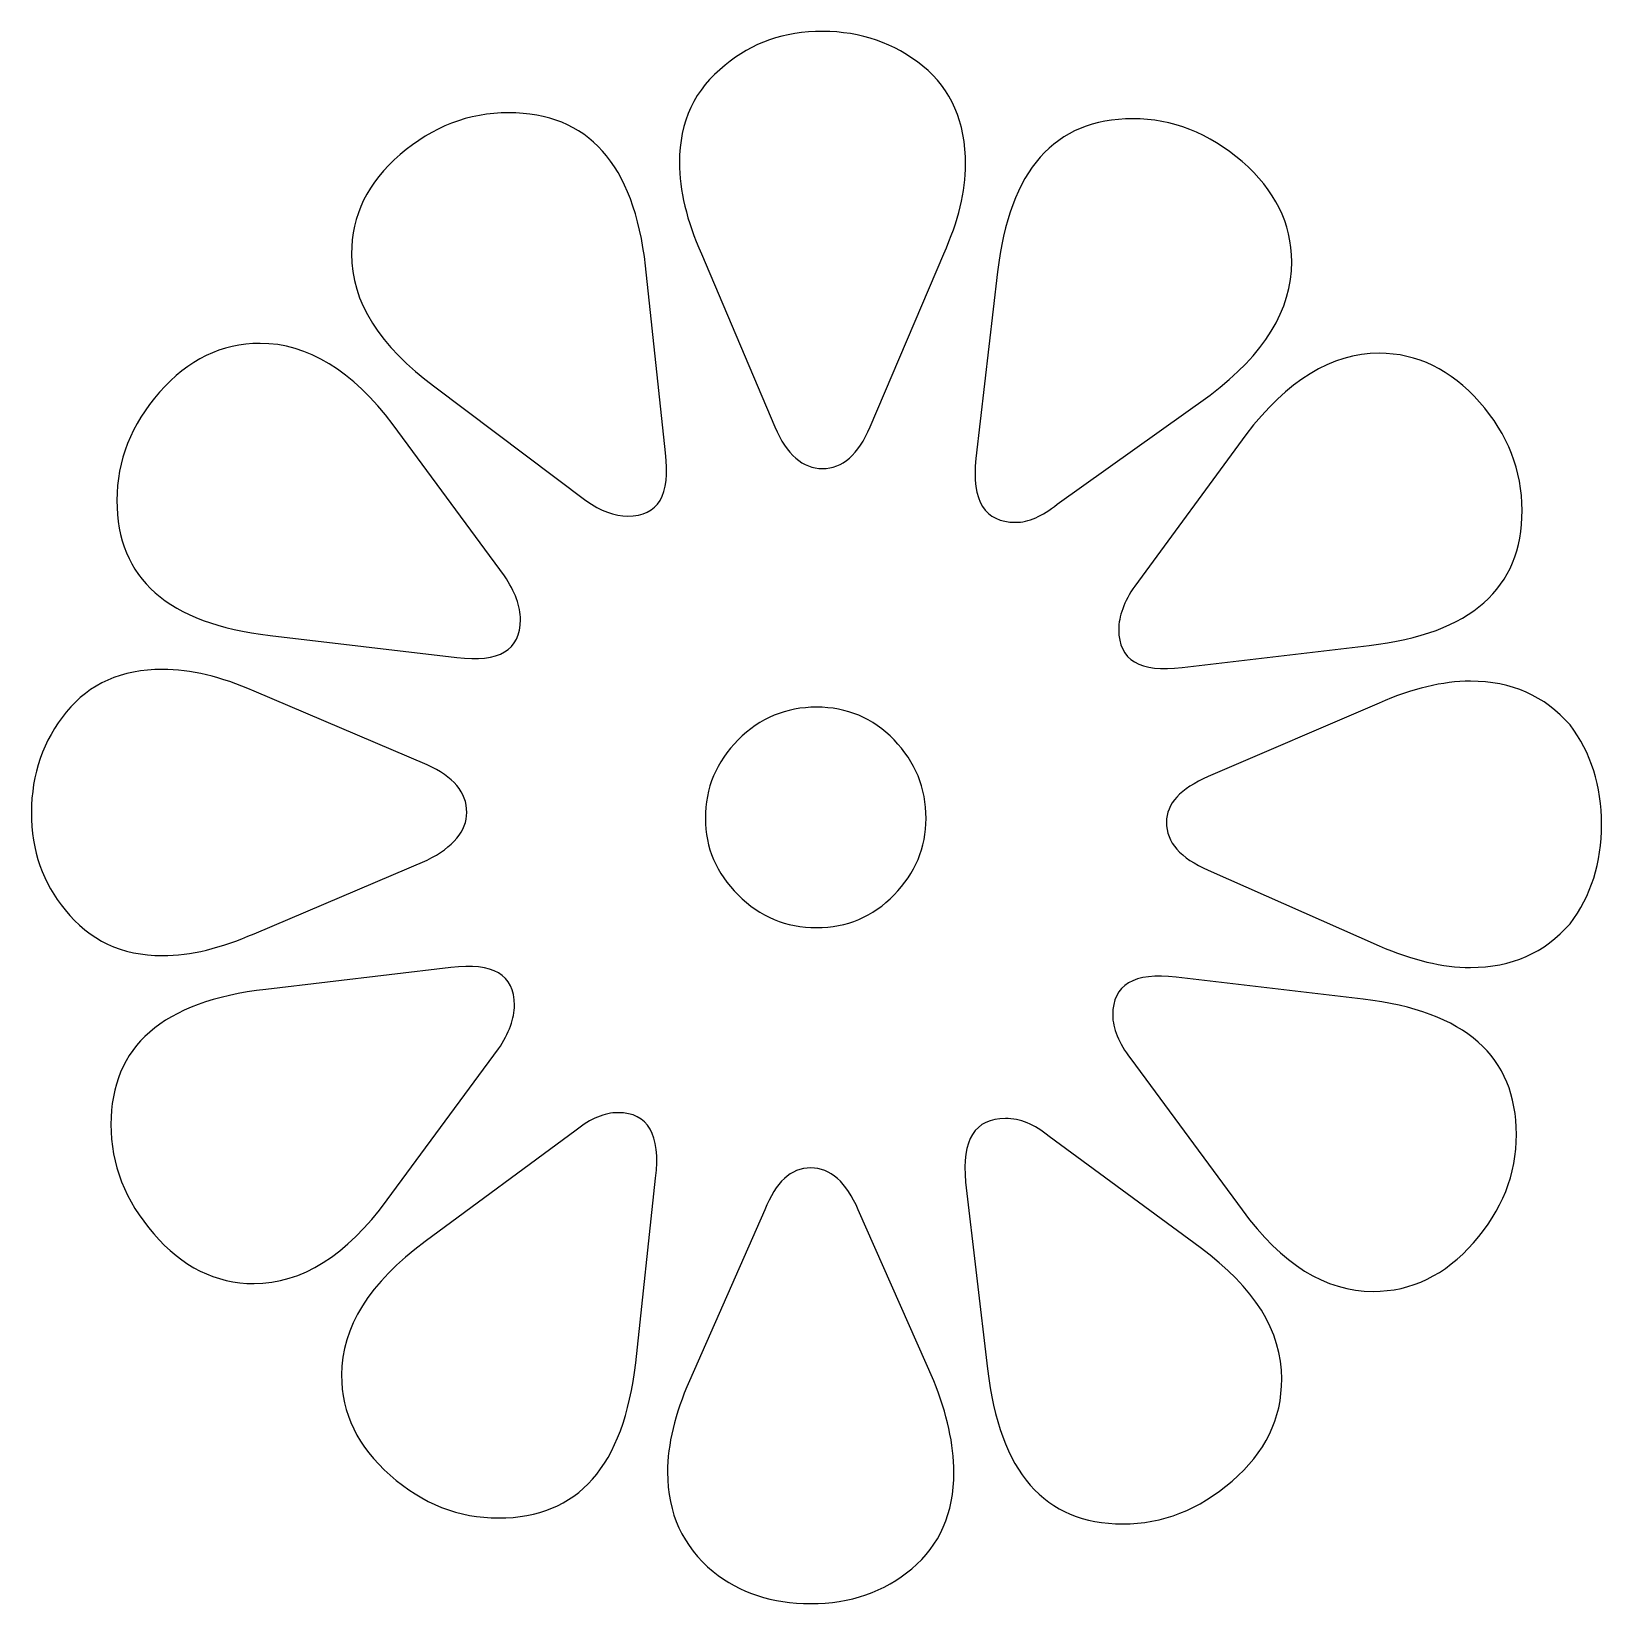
# Model space of a CAD drawing. Header units: centimetres. Extents: x -9 to 9, y -9 to 9.
import ezdxf

# ---------------------------------------------------------------- set-up
doc = ezdxf.new("R2010")
doc.units = ezdxf.units.CM
doc.header["$MEASUREMENT"] = 0
doc.layers.add('Camada 1', color=7, linetype='Continuous')

msp = doc.modelspace()

# ---------------------------------------------------------------- linework, layer by layer
at = {"layer": 'Camada 1'}
for points, knots in [([(-1.56801, 7.49313), (-1.56801, 7.96083), (-1.39338, 8.33411), (-1.04408, 8.60695), (-1.04408, 8.60695), (-0.74204, 8.86328), (-0.37101, 8.99221), (0.0697, 8.99221), (0.0697, 8.99221), (0.50896, 8.99221), (0.89046, 8.85878), (1.21725, 8.59568), (1.21725, 8.59568), (1.54406, 8.32959), (1.70594, 7.9556), (1.70594, 7.46988), (1.70594, 7.46988), (1.70594, 7.16632), (1.625, 6.8253), (1.45562, 6.44753), (1.45562, 6.44753), (1.45562, 6.44753), (0.61462, 4.4695), (0.61462, 4.4695), (0.61462, 4.4695), (0.47823, 4.1502), (0.29611, 3.99203), (0.06971, 3.99203), (0.06971, 3.99203), (-0.15815, 3.99203), (-0.33952, 4.1502), (-0.47668, 4.4695), (-0.47668, 4.4695), (-0.47668, 4.4695), (-1.31692, 6.44753), (-1.31692, 6.44753), (-1.31692, 6.44753), (-1.48406, 6.8253), (-1.56801, 7.17457), (-1.56801, 7.49313)], [0, 0, 0, 0, 0.09090909, 0.09090909, 0.09090909, 0.09090909, 0.18181818, 0.18181818, 0.18181818, 0.18181818, 0.27272727, 0.27272727, 0.27272727, 0.27272727, 0.36363636, 0.36363636, 0.36363636, 0.36363636, 0.45454545, 0.45454545, 0.45454545, 0.45454545, 0.54545455, 0.54545455, 0.54545455, 0.54545455, 0.63636364, 0.63636364, 0.63636364, 0.63636364, 0.72727273, 0.72727273, 0.72727273, 0.72727273, 0.81818182, 0.81818182, 0.81818182, 0.81818182, 1, 1, 1, 1]), ([(-5.31872, 6.44753), (-5.31872, 6.88674), (-5.13356, 7.26528), (-4.7618, 7.58381), (-4.7618, 7.58381), (-4.39003, 7.90311), (-3.97853, 8.06202), (-3.52281, 8.06202), (-3.52281, 8.06202), (-2.61288, 8.06202), (-2.08969, 7.47814), (-1.95478, 6.30961), (-1.95478, 6.30961), (-1.95478, 6.30961), (-1.72692, 4.17344), (-1.72692, 4.17344), (-1.72692, 4.17344), (-1.66771, 3.68624), (-1.80936, 3.4479), (-2.15938, 3.4479), (-2.15938, 3.4479), (-2.3108, 3.4479), (-2.46894, 3.50561), (-2.63685, 3.62779), (-2.63685, 3.62779), (-2.63685, 3.62779), (-4.36379, 4.92523), (-4.36379, 4.92523), (-4.36379, 4.92523), (-5.00016, 5.39218), (-5.31872, 5.90111), (-5.31872, 6.44753)], [0, 0, 0, 0, 0.11111111, 0.11111111, 0.11111111, 0.11111111, 0.22222222, 0.22222222, 0.22222222, 0.22222222, 0.33333333, 0.33333333, 0.33333333, 0.33333333, 0.44444444, 0.44444444, 0.44444444, 0.44444444, 0.55555556, 0.55555556, 0.55555556, 0.55555556, 0.66666667, 0.66666667, 0.66666667, 0.66666667, 0.77777778, 0.77777778, 0.77777778, 0.77777778, 1, 1, 1, 1]), ([(2.07173, 6.24139), (2.20667, 7.40841), (2.72234, 7.99306), (3.61576, 7.99306), (3.61576, 7.99306), (4.0715, 7.99306), (4.48822, 7.82965), (4.8675, 7.50361), (4.8675, 7.50361), (5.24527, 7.17756), (5.43569, 6.79606), (5.43569, 6.35683), (5.43569, 6.35683), (5.43569, 5.80819), (5.12385, 5.30075), (4.50325, 4.83304), (4.50325, 4.83304), (4.50325, 4.83304), (2.75232, 3.5828), (2.75232, 3.5828), (2.75232, 3.5828), (2.58442, 3.44789), (2.42551, 3.37669), (2.27562, 3.37669), (2.27562, 3.37669), (1.92481, 3.37669), (1.77492, 3.62103), (1.82138, 4.10525), (1.82138, 4.10525), (1.82138, 4.10525), (2.07173, 6.24139), (2.07173, 6.24139)], [0, 0, 0, 0, 0.11111111, 0.11111111, 0.11111111, 0.11111111, 0.22222222, 0.22222222, 0.22222222, 0.22222222, 0.33333333, 0.33333333, 0.33333333, 0.33333333, 0.44444444, 0.44444444, 0.44444444, 0.44444444, 0.55555556, 0.55555556, 0.55555556, 0.55555556, 0.66666667, 0.66666667, 0.66666667, 0.66666667, 0.77777778, 0.77777778, 0.77777778, 0.77777778, 1, 1, 1, 1]), ([(-8.00205, 3.62778), (-8.00205, 4.08199), (-7.84015, 4.49575), (-7.51336, 4.86677), (-7.51336, 4.86677), (-7.18655, 5.23629), (-6.80504, 5.42367), (-6.36433, 5.42367), (-6.36433, 5.42367), (-5.82019, 5.42367), (-5.31124, 5.11186), (-4.84128, 4.49199), (-4.84128, 4.49199), (-4.84128, 4.49199), (-3.56855, 2.76431), (-3.56855, 2.76431), (-3.56855, 2.76431), (-3.44637, 2.58217), (-3.38641, 2.41501), (-3.38641, 2.26361), (-3.38641, 2.26361), (-3.38641, 1.91507), (-3.62776, 1.77117), (-4.11497, 1.83035), (-4.11497, 1.83035), (-4.11497, 1.83035), (-6.25037, 2.08221), (-6.25037, 2.08221), (-6.25037, 2.08221), (-7.41893, 2.21787), (-8.00205, 2.7328), (-8.00205, 3.62778)], [0, 0, 0, 0, 0.11111111, 0.11111111, 0.11111111, 0.11111111, 0.22222222, 0.22222222, 0.22222222, 0.22222222, 0.33333333, 0.33333333, 0.33333333, 0.33333333, 0.44444444, 0.44444444, 0.44444444, 0.44444444, 0.55555556, 0.55555556, 0.55555556, 0.55555556, 0.66666667, 0.66666667, 0.66666667, 0.66666667, 0.77777778, 0.77777778, 0.77777778, 0.77777778, 1, 1, 1, 1]), ([(4.91097, 4.37732), (5.38169, 4.99869), (5.89138, 5.31051), (6.43402, 5.31051), (6.43402, 5.31051), (6.87476, 5.31051), (7.25552, 5.12385), (7.58382, 4.75285), (7.58382, 4.75285), (7.9091, 4.38182), (8.07102, 3.96807), (8.07102, 3.51309), (8.07102, 3.51309), (8.07102, 2.62041), (7.48936, 2.10323), (6.32009, 1.96755), (6.32009, 1.96755), (6.32009, 1.96755), (4.1839, 1.71723), (4.1839, 1.71723), (4.1839, 1.71723), (3.69823, 1.65577), (3.45685, 1.80042), (3.45685, 2.15046), (3.45685, 2.15046), (3.45685, 2.30111), (3.51834, 2.46902), (3.63973, 2.64817), (3.63973, 2.64817), (3.63973, 2.64817), (4.91097, 4.37732), (4.91097, 4.37732)], [0, 0, 0, 0, 0.11111111, 0.11111111, 0.11111111, 0.11111111, 0.22222222, 0.22222222, 0.22222222, 0.22222222, 0.33333333, 0.33333333, 0.33333333, 0.33333333, 0.44444444, 0.44444444, 0.44444444, 0.44444444, 0.55555556, 0.55555556, 0.55555556, 0.55555556, 0.66666667, 0.66666667, 0.66666667, 0.66666667, 0.77777778, 0.77777778, 0.77777778, 0.77777778, 1, 1, 1, 1]), ([(-7.47963, -1.57924), (-7.9481, -1.57924), (-8.32063, -1.40385), (-8.59345, -1.05608), (-8.59345, -1.05608), (-8.8498, -0.7525), (-8.97947, -0.38227), (-8.97947, 0.05847), (-8.97947, 0.05847), (-8.97947, 0.4962), (-8.84678, 0.88072), (-8.58072, 1.20602), (-8.58072, 1.20602), (-8.31537, 1.53207), (-7.9481, 1.69473), (-7.47963, 1.69473), (-7.47963, 1.69473), (-7.15885, 1.69473), (-6.8118, 1.61078), (-6.43331, 1.44512), (-6.43331, 1.44512), (-6.43331, 1.44512), (-4.45452, 0.6034), (-4.45452, 0.6034), (-4.45452, 0.6034), (-4.15245, 0.46772), (-4.00028, 0.28558), (-4.00028, 0.05846), (-4.00028, 0.05846), (-4.00028, -0.1544), (-4.15242, -0.3358), (-4.45452, -0.48793), (-4.45452, -0.48793), (-4.45452, -0.48793), (-6.4333, -1.32892), (-6.4333, -1.32892), (-6.4333, -1.32892), (-6.81179, -1.49529), (-7.15884, -1.57924), (-7.47963, -1.57924)], [0, 0, 0, 0, 0.09090909, 0.09090909, 0.09090909, 0.09090909, 0.18181818, 0.18181818, 0.18181818, 0.18181818, 0.27272727, 0.27272727, 0.27272727, 0.27272727, 0.36363636, 0.36363636, 0.36363636, 0.36363636, 0.45454545, 0.45454545, 0.45454545, 0.45454545, 0.54545455, 0.54545455, 0.54545455, 0.54545455, 0.63636364, 0.63636364, 0.63636364, 0.63636364, 0.72727273, 0.72727273, 0.72727273, 0.72727273, 0.81818182, 0.81818182, 0.81818182, 0.81818182, 1, 1, 1, 1]), ([(4.00252, -0.05472), (4.00252, 0.15591), (4.16146, 0.33128), (4.48075, 0.46773), (4.48075, 0.46773), (4.48075, 0.46773), (6.43401, 1.30871), (6.43401, 1.30871), (6.43401, 1.30871), (6.81477, 1.47587), (7.16257, 1.55906), (7.48036, 1.55906), (7.48036, 1.55906), (7.95108, 1.55906), (8.32883, 1.39116), (8.61968, 1.05836), (8.61968, 1.05836), (8.85952, 0.73983), (8.97946, 0.36055), (8.97946, -0.07869), (8.97946, -0.07869), (8.97946, -0.51867), (8.85955, -0.89721), (8.61968, -1.21497), (8.61968, -1.21497), (8.32885, -1.54776), (7.95108, -1.71567), (7.48036, -1.71567), (7.48036, -1.71567), (7.16257, -1.71567), (6.81477, -1.63172), (6.43401, -1.46683), (6.43401, -1.46683), (6.43401, -1.46683), (4.48075, -0.60191), (4.48075, -0.60191), (4.48075, -0.60191), (4.16146, -0.46548), (4.00252, -0.28257), (4.00252, -0.05472)], [0, 0, 0, 0, 0.09090909, 0.09090909, 0.09090909, 0.09090909, 0.18181818, 0.18181818, 0.18181818, 0.18181818, 0.27272727, 0.27272727, 0.27272727, 0.27272727, 0.36363636, 0.36363636, 0.36363636, 0.36363636, 0.45454545, 0.45454545, 0.45454545, 0.45454545, 0.54545455, 0.54545455, 0.54545455, 0.54545455, 0.63636364, 0.63636364, 0.63636364, 0.63636364, 0.72727273, 0.72727273, 0.72727273, 0.72727273, 0.81818182, 0.81818182, 0.81818182, 0.81818182, 1, 1, 1, 1]), ([(-0.89645, 0.88821), (-0.64684, 1.13782), (-0.34704, 1.26223), (0.00075, 1.26223), (0.00075, 1.26223), (0.35, 1.26223), (0.64461, 1.13782), (0.88747, 0.88821), (0.88747, 0.88821), (1.13028, 0.63635), (1.2532, 0.33806), (1.2532, -0.0105), (1.2532, -0.0105), (1.2532, -0.34403), (1.13027, -0.63558), (0.88747, -0.88521), (0.88747, -0.88521), (0.64461, -1.13479), (0.35002, -1.25994), (0.00075, -1.25994), (0.00075, -1.25994), (-0.34704, -1.25994), (-0.64684, -1.13479), (-0.89645, -0.88521), (-0.89645, -0.88521), (-1.1468, -0.63558), (-1.27123, -0.34403), (-1.27123, -0.0105), (-1.27123, -0.0105), (-1.27123, 0.33806), (-1.14677, 0.63635), (-0.89645, 0.88821)], [0, 0, 0, 0, 0.11111111, 0.11111111, 0.11111111, 0.11111111, 0.22222222, 0.22222222, 0.22222222, 0.22222222, 0.33333333, 0.33333333, 0.33333333, 0.33333333, 0.44444444, 0.44444444, 0.44444444, 0.44444444, 0.55555556, 0.55555556, 0.55555556, 0.55555556, 0.66666667, 0.66666667, 0.66666667, 0.66666667, 0.77777778, 0.77777778, 0.77777778, 0.77777778, 1, 1, 1, 1]), ([(-4.18318, -1.71569), (-3.69823, -1.65571), (-3.45462, -1.79964), (-3.45462, -2.14741), (-3.45462, -2.14741), (-3.45462, -2.29735), (-3.51608, -2.46523), (-3.63676, -2.64813), (-3.63676, -2.64813), (-3.63676, -2.64813), (-4.90949, -4.37507), (-4.90949, -4.37507), (-4.90949, -4.37507), (-5.3787, -5.01068), (-5.88689, -5.33146), (-6.4333, -5.33146), (-6.4333, -5.33146), (-6.87251, -5.33146), (-7.25552, -5.13958), (-7.58085, -4.76181), (-7.58085, -4.76181), (-7.90764, -4.38406), (-8.0703, -3.96735), (-8.0703, -3.5116), (-8.0703, -3.5116), (-8.0703, -2.61813), (-7.47964, -2.10246), (-6.29688, -1.96604), (-6.29688, -1.96604), (-6.29688, -1.96604), (-4.18318, -1.71569), (-4.18318, -1.71569)], [0, 0, 0, 0, 0.11111111, 0.11111111, 0.11111111, 0.11111111, 0.22222222, 0.22222222, 0.22222222, 0.22222222, 0.33333333, 0.33333333, 0.33333333, 0.33333333, 0.44444444, 0.44444444, 0.44444444, 0.44444444, 0.55555556, 0.55555556, 0.55555556, 0.55555556, 0.66666667, 0.66666667, 0.66666667, 0.66666667, 0.77777778, 0.77777778, 0.77777778, 0.77777778, 1, 1, 1, 1]), ([(3.38792, -2.25989), (3.38792, -1.9121), (3.63078, -1.76967), (4.11497, -1.82661), (4.11497, -1.82661), (4.11497, -1.82661), (6.25415, -2.07847), (6.25415, -2.07847), (6.25415, -2.07847), (7.42046, -2.21642), (8.00508, -2.7321), (8.00508, -3.62554), (8.00508, -3.62554), (8.00508, -4.08126), (7.84167, -4.49501), (7.51639, -4.86379), (7.51639, -4.86379), (7.18955, -5.23556), (6.80582, -5.4214), (6.36656, -5.4214), (6.36656, -5.4214), (5.82242, -5.4214), (5.32175, -5.10961), (4.86751, -4.48901), (4.86751, -4.48901), (4.86751, -4.48901), (3.59478, -2.76059), (3.59478, -2.76059), (3.59478, -2.76059), (3.45685, -2.57913), (3.38792, -2.41276), (3.38792, -2.25989)], [0, 0, 0, 0, 0.11111111, 0.11111111, 0.11111111, 0.11111111, 0.22222222, 0.22222222, 0.22222222, 0.22222222, 0.33333333, 0.33333333, 0.33333333, 0.33333333, 0.44444444, 0.44444444, 0.44444444, 0.44444444, 0.55555556, 0.55555556, 0.55555556, 0.55555556, 0.66666667, 0.66666667, 0.66666667, 0.66666667, 0.77777778, 0.77777778, 0.77777778, 0.77777778, 1, 1, 1, 1]), ([(-2.7493, -3.57754), (-2.58216, -3.4426), (-2.42402, -3.37667), (-2.27186, -3.37667), (-2.27186, -3.37667), (-1.92407, -3.37667), (-1.78093, -3.62551), (-1.84011, -4.12618), (-1.84011, -4.12618), (-1.84011, -4.12618), (-2.06797, -6.2384), (-2.06797, -6.2384), (-2.06797, -6.2384), (-2.20362, -7.42117), (-2.72755, -8.0133), (-3.63674, -8.0133), (-3.63674, -8.0133), (-4.09172, -8.0133), (-4.50396, -7.85291), (-4.8765, -7.52311), (-4.8765, -7.52311), (-5.24676, -7.19931), (-5.43265, -6.81553), (-5.43265, -6.3763), (-5.43265, -6.3763), (-5.43265, -5.83216), (-5.11409, -5.32249), (-4.47774, -4.85177), (-4.47774, -4.85177), (-4.47774, -4.85177), (-2.7493, -3.57754), (-2.7493, -3.57754)], [0, 0, 0, 0, 0.11111111, 0.11111111, 0.11111111, 0.11111111, 0.22222222, 0.22222222, 0.22222222, 0.22222222, 0.33333333, 0.33333333, 0.33333333, 0.33333333, 0.44444444, 0.44444444, 0.44444444, 0.44444444, 0.55555556, 0.55555556, 0.55555556, 0.55555556, 0.66666667, 0.66666667, 0.66666667, 0.66666667, 0.77777778, 0.77777778, 0.77777778, 0.77777778, 1, 1, 1, 1]), ([(2.16166, -3.4426), (2.32806, -3.4426), (2.49448, -3.51158), (2.65937, -3.64802), (2.65937, -3.64802), (2.65937, -3.64802), (4.38932, -4.92072), (4.38932, -4.92072), (4.38932, -4.92072), (5.00993, -5.37644), (5.32174, -5.87565), (5.32174, -6.42279), (5.32174, -6.42279), (5.32174, -6.87703), (5.13285, -7.26676), (4.75357, -7.59058), (4.75357, -7.59058), (4.37432, -7.91885), (3.95757, -8.08077), (3.50185, -8.08077), (3.50185, -8.08077), (2.60835, -8.08077), (2.09268, -7.49014), (1.95777, -6.30883), (1.95777, -6.30883), (1.95777, -6.30883), (1.70591, -4.17118), (1.70591, -4.17118), (1.70591, -4.17118), (1.66096, -3.68546), (1.8109, -3.4426), (2.16166, -3.4426)], [0, 0, 0, 0, 0.11111111, 0.11111111, 0.11111111, 0.11111111, 0.22222222, 0.22222222, 0.22222222, 0.22222222, 0.33333333, 0.33333333, 0.33333333, 0.33333333, 0.44444444, 0.44444444, 0.44444444, 0.44444444, 0.55555556, 0.55555556, 0.55555556, 0.55555556, 0.66666667, 0.66666667, 0.66666667, 0.66666667, 0.77777778, 0.77777778, 0.77777778, 0.77777778, 1, 1, 1, 1]), ([(-0.59062, -4.48897), (-0.46769, -4.17118), (-0.29381, -4.00925), (-0.06669, -4.00925), (-0.06669, -4.00925), (0.16043, -4.00925), (0.3418, -4.17118), (0.47822, -4.48897), (0.47822, -4.48897), (0.47822, -4.48897), (1.3432, -6.44376), (1.3432, -6.44376), (1.3432, -6.44376), (1.49309, -6.82304), (1.57106, -7.17081), (1.57106, -7.49013), (1.57106, -7.49013), (1.57106, -7.95932), (1.40913, -8.32658), (1.09134, -8.59344), (1.09134, -8.59344), (0.77506, -8.86027), (0.38675, -8.99219), (-0.06671, -8.99219), (-0.06671, -8.99219), (-0.50669, -8.99219), (-0.87845, -8.87072), (-1.18201, -8.6264), (-1.18201, -8.6264), (-1.5298, -8.33856), (-1.70369, -7.95931), (-1.70369, -7.49012), (-1.70369, -7.49012), (-1.70369, -7.17082), (-1.619, -6.82303), (-1.45408, -6.44375), (-1.45408, -6.44375), (-1.45408, -6.44375), (-0.59062, -4.48897), (-0.59062, -4.48897)], [0, 0, 0, 0, 0.09090909, 0.09090909, 0.09090909, 0.09090909, 0.18181818, 0.18181818, 0.18181818, 0.18181818, 0.27272727, 0.27272727, 0.27272727, 0.27272727, 0.36363636, 0.36363636, 0.36363636, 0.36363636, 0.45454545, 0.45454545, 0.45454545, 0.45454545, 0.54545455, 0.54545455, 0.54545455, 0.54545455, 0.63636364, 0.63636364, 0.63636364, 0.63636364, 0.72727273, 0.72727273, 0.72727273, 0.72727273, 0.81818182, 0.81818182, 0.81818182, 0.81818182, 1, 1, 1, 1])]:
    msp.add_open_spline(points, degree=3, knots=knots, dxfattribs=at)

doc.saveas('drawing.dxf')
